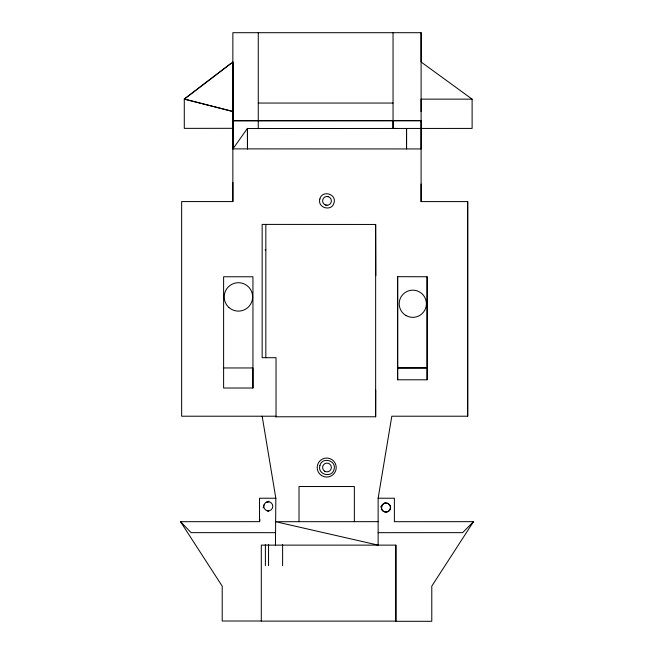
<?xml version="1.0" encoding="UTF-8"?>
<svg xmlns="http://www.w3.org/2000/svg" width="654" height="654" viewBox="0 0 654 654"><rect width="100%" height="100%" fill="white"/><g stroke="black" fill="none" stroke-linecap="round" stroke-linejoin="round"><path stroke-width="0.98" d="M275.473 416.77L375.649 416.77L375.649 224.461L262.156 224.396L262.156 357.705L276.037 357.705L276.037 416.77L276.037 416.214L181.648 416.214L181.648 201.579L232.857 201.579L232.857 32.7L421.111 32.7L421.102 201.604L467.692 201.604L467.692 416.214L391.811 416.214L378.135 498.25L378.135 545.125L275.571 521.696L378.143 521.663M232.857 201.579L232.857 182.507M232.865 99.081L232.857 111.523L184.289 99.065L232.865 62.007L232.865 148.875L421.07 148.948L421.102 120.679L232.857 120.679L232.963 148.875L247.425 128.372L247.425 148.875M252.943 388.018L252.943 276.765L223.611 276.765L223.611 388.018L252.943 388.018L252.943 367.957L223.611 367.965M258.273 32.7L258.273 128.38M265.835 357.705L265.843 224.461M375.649 224.461L375.829 275.596M396.144 128.429L393.046 128.437L393.046 120.679M395.866 545.125L395.866 621.12L261.298 621.12L261.298 545.125L395.866 545.125L395.866 621.3L431.779 621.3L431.779 586.139L473.496 521.663L394.378 521.688L394.378 498.225L378.143 498.225M397.648 317.484L397.648 276.683L427.127 276.765L427.127 379.794L397.648 379.794L397.648 317.337M421.102 201.604L421.102 184.027M427.127 379.794L427.119 276.756M421.102 32.7L421.102 61.999L472.114 99.146L472.114 128.421L247.425 128.536M397.648 276.765L397.648 379.794M275.457 545.125L275.833 498.225L262.156 416.214L262.254 416.77M247.425 128.372L247.523 148.875M421.102 120.679L232.865 120.794L232.865 61.999M397.648 367.965L427.119 367.932L397.648 367.932L397.648 366.51M261.298 621.006L222.213 621.006L222.213 586.139L180.504 521.688L259.532 521.663L260.055 519.717M259.532 521.688L259.532 498.225L275.833 498.225M232.889 111.466L184.281 99.073L231.164 63.291M263.202 507.88L263.995 504.921M275.457 532.675L191.123 532.65L180.512 521.663M378.135 532.675L462.623 532.65L473.496 521.663M184.289 99.155L184.289 128.364L232.889 128.315M384.045 503.408L382.23 504.913L381.462 508.305A4.537 4.537 0 0 0 384.364 511.796L385.517 512.057A4.537 4.537 0 0 0 390.201 509.114L390.463 507.962A4.537 4.537 0 0 0 389.432 504.635L387.52 503.278L384.045 503.408A4.537 4.537 0 0 0 383.318 511.224A4.537 4.537 0 0 0 390.463 507.937A4.537 4.537 0 0 0 384.045 503.392L385.762 502.55M266.235 502.297A4.513 4.513 0 0 1 272.792 506.564A4.513 4.513 0 0 1 265.826 510.104A4.513 4.513 0 0 1 266.235 502.297L269.047 501.177M267.347 501.904L268.524 501.814M472.114 99.146L421.102 99.146L421.102 111.523M258.273 103.046L393.046 103.046M265.074 249.885L265.843 249.885M375.715 390.086L375.649 416.77M327.033 196.478L328.169 196.641M325.79 205.103L326.926 205.266M268.042 510.823L266.889 510.611L268.778 511.264M380.857 506.474L381.462 508.305M467.692 201.604L467.692 416.214M393.046 32.7L393.046 128.47M354.362 521.688L354.362 486.527L299.017 486.527L299.017 521.688M282.61 544.659L282.61 565.636M268.549 544.659L268.549 565.636M265.393 544.659L265.393 565.636M406.559 128.429L406.559 148.94L406.567 128.47M319.871 198.988C317.092 207.98 331.93 211.953 334.022 202.773C336.802 193.78 321.964 189.807 319.871 198.988M319.904 465.591C317.125 474.583 331.962 478.556 334.055 469.376C336.835 460.383 321.997 456.41 319.904 465.591M324.793 471.289A4.398 4.398 0 0 0 331.382 467.487A4.398 4.398 0 0 0 324.793 463.678A4.398 4.398 0 0 0 324.793 471.289M324.744 204.653A4.398 4.398 0 0 0 331.382 200.925A4.398 4.398 0 0 0 324.834 197.042A4.398 4.398 0 0 0 324.744 204.653M228.818 307.388A14.208 14.208 0 0 0 252.289 299.973A14.208 14.208 0 0 0 234.132 283.362A14.208 14.208 0 0 0 228.818 307.388M405.897 315.473A13.595 13.595 0 0 0 426.383 303.865A13.595 13.595 0 0 0 406.085 291.929A13.595 13.595 0 0 0 405.897 315.473M321.466 475.499A9.524 9.524 0 0 0 336.213 468.117A9.524 9.524 0 0 0 322.447 459.034A9.524 9.524 0 0 0 321.466 475.499"/></g></svg>
